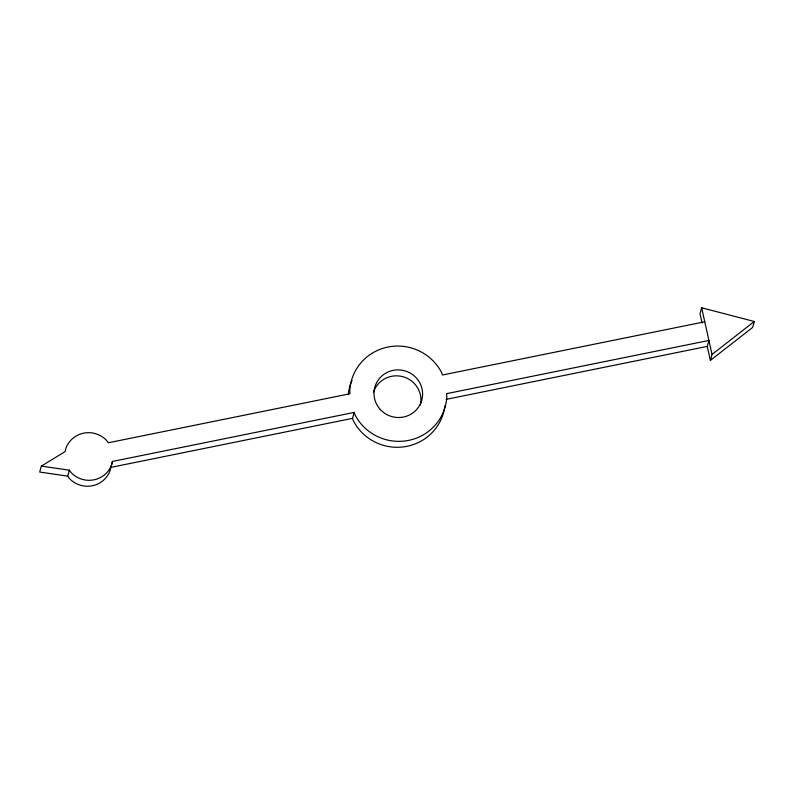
<?xml version="1.0" encoding="UTF-8"?>
<svg xmlns="http://www.w3.org/2000/svg" width="794" height="794" viewBox="0 0 794 794"><rect width="100%" height="100%" fill="white"/><g stroke="black" fill="none" stroke-linecap="round" stroke-linejoin="round"><path stroke-width="1.19" d="M110.624 468.242L110.316 469.929A24.336 23.78 15.5 0 1 69.207 478.266L67.708 476.132L39.7 472.063L41.348 466.118L65.207 451.528L65.664 448.987A24.336 23.78 15.5 0 1 106.773 440.65L108.282 442.784L350.005 393.745L349.767 390.926A48.662 47.571 15.5 0 1 387.919 347.038A48.662 47.571 15.5 0 1 441.464 372.326L442.437 374.996L704.754 321.778M702.075 323.059L699.99 313.729L701.648 307.784L754.3 321.491L752.652 327.436L710.372 360.397L707.256 346.392L708.913 340.447L446.595 393.665L446.833 396.484A48.662 47.571 15.5 0 1 408.682 440.372A48.662 47.571 15.5 0 1 355.136 415.083L354.154 412.414L112.43 461.453L111.964 463.984A24.336 23.78 15.5 0 1 70.855 472.321L69.356 470.187L41.348 466.118M67.708 476.132L69.356 470.187M112.43 461.453L110.783 467.398L352.506 418.359L354.154 412.414M710.372 360.397L712.019 354.452L701.648 307.784M712.019 354.452L754.3 321.491M446.159 399.362L707.256 346.392M352.506 418.359L353.489 421.028A48.662 47.571 15.5 0 0 405.337 446.625A48.662 47.571 15.5 0 0 444.898 405.803M348.278 394.628A48.662 47.571 15.5 0 1 351.96 380.435M373.498 392.157A24.336 23.78 15.5 0 1 403.005 376.733A24.336 23.78 15.5 0 1 420.354 405.148M380.336 409.545A24.336 23.78 15.5 0 0 421.445 401.198A24.336 23.78 15.5 0 0 393.109 370.371A24.336 23.78 15.5 0 0 380.336 409.545"/></g></svg>
